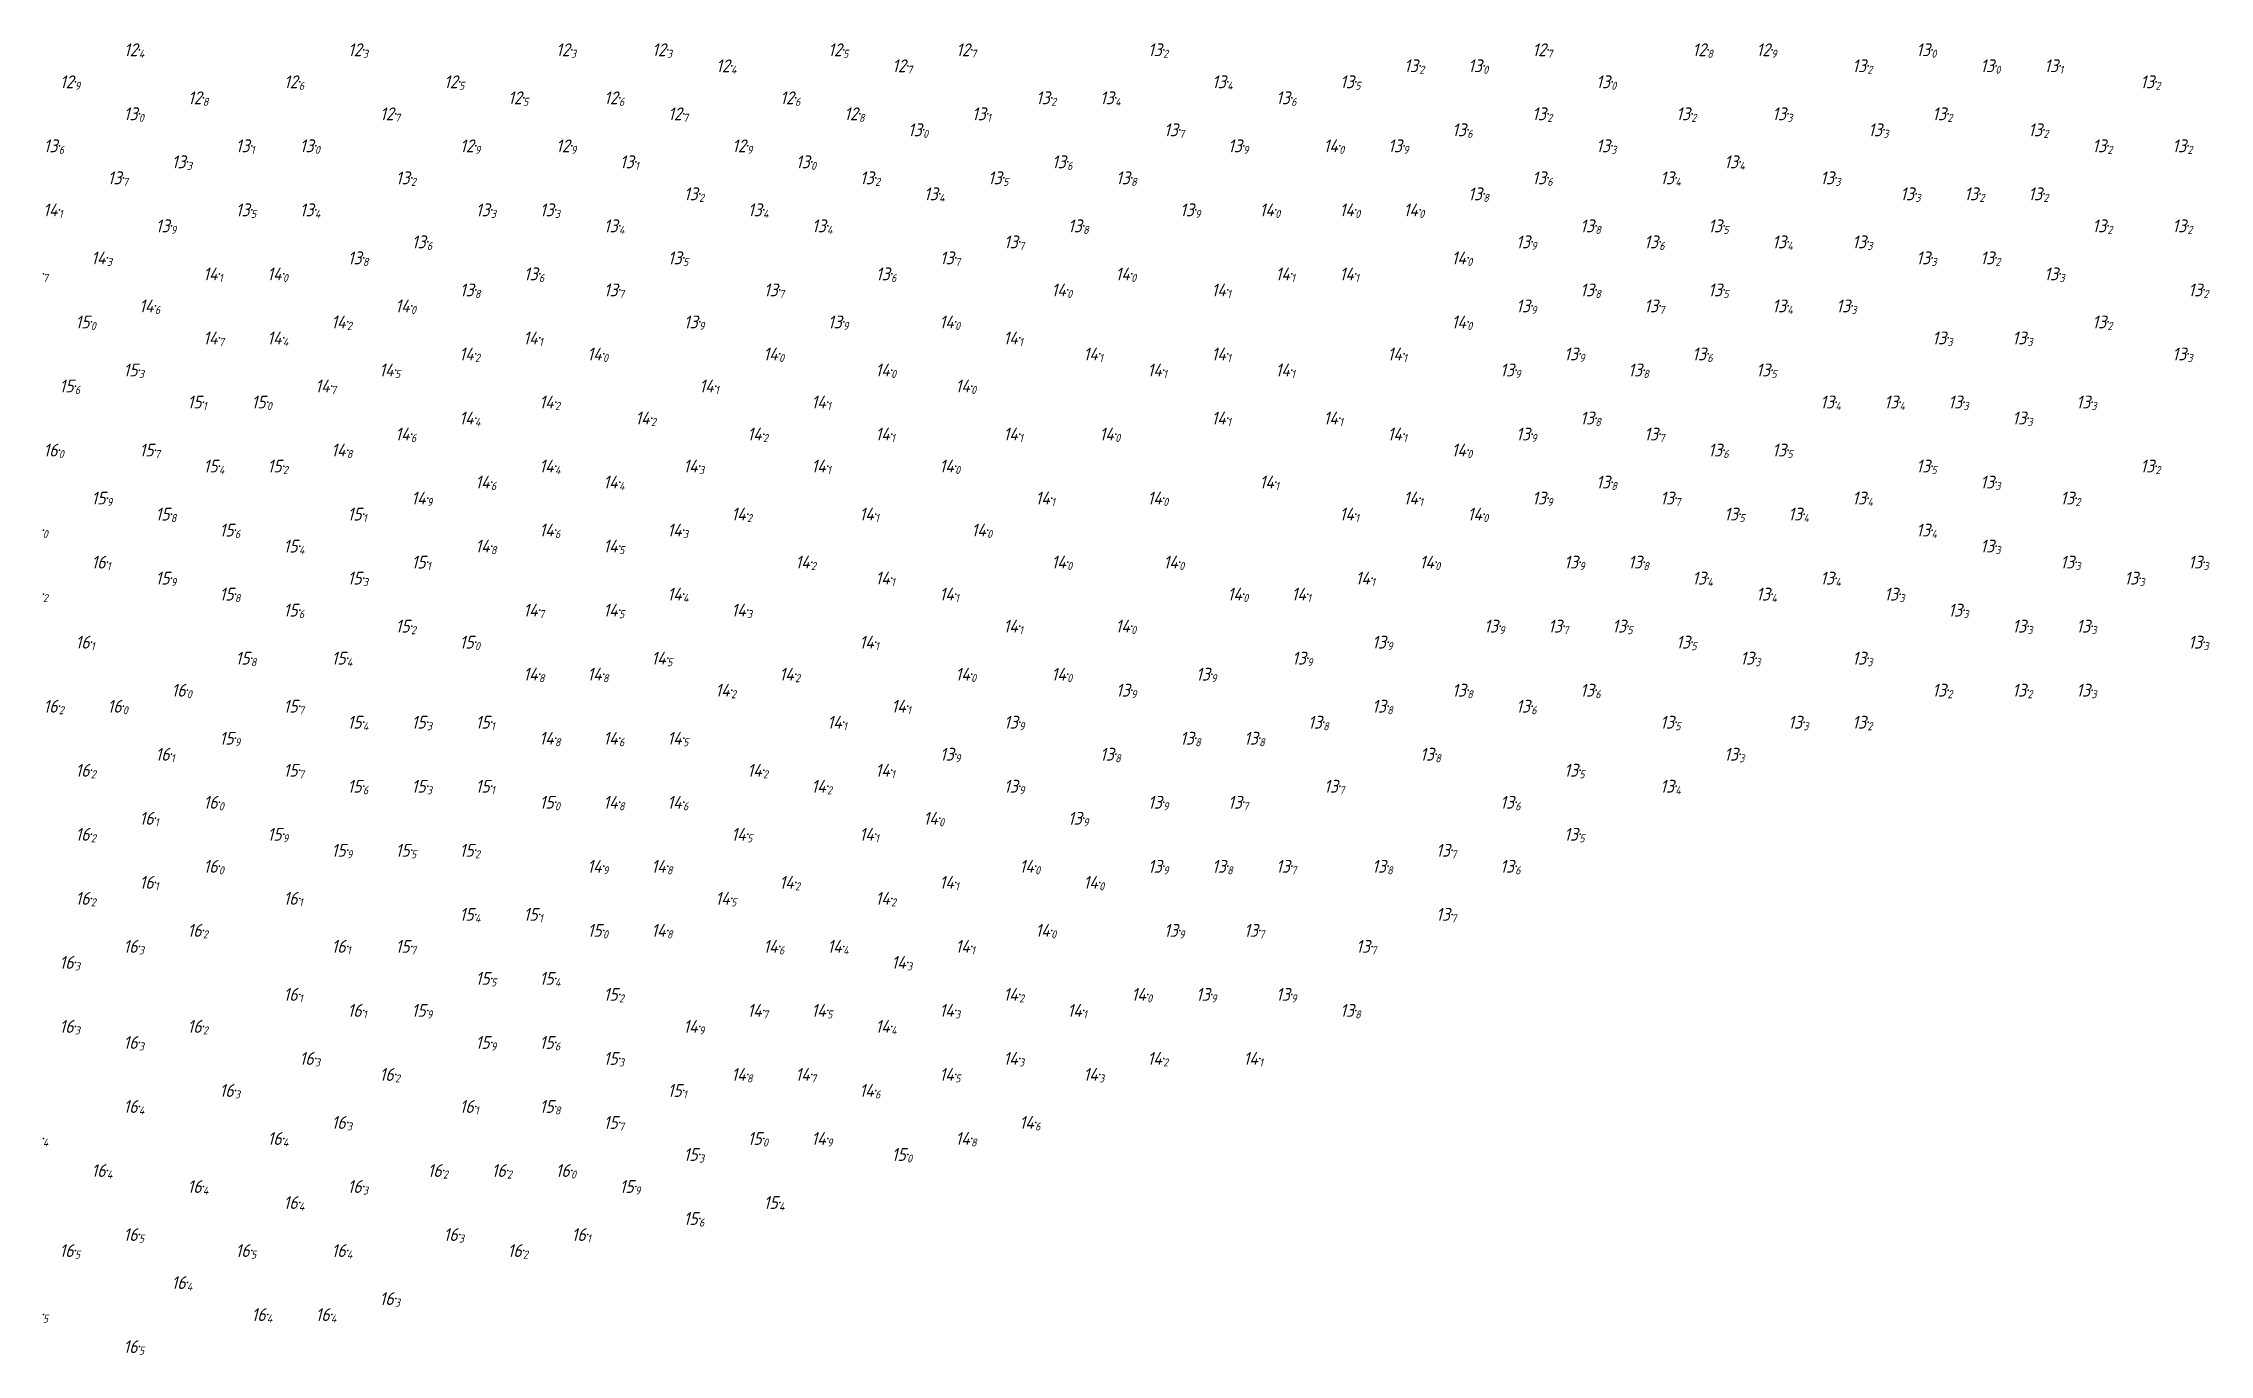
# Model space of a CAD drawing. Header units: metres. Extents: x 555406 to 556003, y 5031197 to 5031451.
# Drawn here: x 555706 to 555841.3, y 5031266.5 to 5031348.4 of the extents above; entities that cross this region are included whole.
import ezdxf
from ezdxf.enums import TextEntityAlignment as Align

# ---------------------------------------------------------------- set-up
doc = ezdxf.new("R2010")
doc.units = ezdxf.units.M
doc.layers.add('DEPTHS_TEXT', color=7, linetype='Continuous')
doc.layers.add('POINTS', color=8, linetype='Continuous')
doc.styles.add('ISO', font='iso')

msp = doc.modelspace()

# ---------------------------------------------------------------- linework, layer by layer
at = {"layer": 'POINTS', "linetype": 'Continuous'}
for p in [(555712, 5031348, 12.4), (555726, 5031348, 12.3), (555739, 5031348, 12.3), (555745, 5031348, 12.3), (555756, 5031348, 12.5), (555764, 5031348, 12.7), (555776, 5031348, 13.2), (555800, 5031348, 12.7), (555810, 5031348, 12.8), (555814, 5031348, 12.9), (555824, 5031348, 13), (555708, 5031346, 12.9), (555722, 5031346, 12.6), (555732, 5031346, 12.5), (555749, 5031347, 12.4), (555760, 5031347, 12.7), (555780, 5031346, 13.4), (555788, 5031346, 13.5), (555792, 5031347, 13.2), (555796, 5031347, 13), (555804, 5031346, 13), (555820, 5031347, 13.2), (555828, 5031347, 13), (555832, 5031347, 13.1), (555838, 5031346, 13.2), (555716, 5031345, 12.8), (555736, 5031345, 12.5), (555742, 5031345, 12.6), (555753, 5031345, 12.6), (555769, 5031345, 13.2), (555773, 5031345, 13.4), (555784, 5031345, 13.6), (555712, 5031344, 13), (555728, 5031344, 12.7), (555746, 5031344, 12.7), (555757, 5031344, 12.8), (555765, 5031344, 13.1), (555800, 5031344, 13.2), (555809, 5031344, 13.2), (555815, 5031344, 13.3), (555825, 5031344, 13.2), (555707, 5031342, 13.6), (555719, 5031342, 13.1), (555723, 5031342, 13), (555733, 5031342, 12.9), (555739, 5031342, 12.9), (555750, 5031342, 12.9), (555761, 5031343, 13), (555777, 5031343, 13.7), (555781, 5031342, 13.9), (555787, 5031342, 14), (555791, 5031342, 13.9), (555795, 5031343, 13.6), (555804, 5031342, 13.3), (555821, 5031343, 13.3), (555831, 5031343, 13.2), (555835, 5031342, 13.2), (555840, 5031342, 13.2), (555715, 5031341, 13.3), (555743, 5031341, 13.1), (555754, 5031341, 13), (555770, 5031341, 13.6), (555812, 5031341, 13.4), (555711, 5031340, 13.7), (555729, 5031340, 13.2), (555747, 5031339, 13.2), (555758, 5031340, 13.2), (555762, 5031339, 13.4), (555766, 5031340, 13.5), (555774, 5031340, 13.8), (555796, 5031339, 13.8), (555800, 5031340, 13.6), (555808, 5031340, 13.4), (555818, 5031340, 13.3), (555823, 5031339, 13.3), (555827, 5031339, 13.2), (555831, 5031339, 13.2), (555707, 5031338, 14.1), (555719, 5031338, 13.5), (555723, 5031338, 13.4), (555734, 5031338, 13.3), (555738, 5031338, 13.3), (555751, 5031338, 13.4), (555778, 5031338, 13.9), (555783, 5031338, 14), (555788, 5031338, 14), (555792, 5031338, 14), (555714, 5031337, 13.9), (555742, 5031337, 13.4), (555755, 5031337, 13.4), (555771, 5031337, 13.8), (555803, 5031337, 13.8), (555811, 5031337, 13.5), (555835, 5031337, 13.2), (555840, 5031337, 13.2), (555710, 5031335, 14.3), (555726, 5031335, 13.8), (555730, 5031336, 13.6), (555746, 5031335, 13.5), (555763, 5031335, 13.7), (555767, 5031336, 13.7), (555795, 5031335, 14), (555799, 5031336, 13.9), (555807, 5031336, 13.6), (555815, 5031336, 13.4), (555820, 5031336, 13.3), (555824, 5031335, 13.3), (555828, 5031335, 13.2), (555706, 5031334, 14.7), (555717, 5031334, 14.1), (555721, 5031334, 14), (555737, 5031334, 13.6), (555759, 5031334, 13.6), (555774, 5031334, 14), (555784, 5031334, 14.1), (555788, 5031334, 14.1), (555832, 5031334, 13.3), (555733, 5031333, 13.8), (555742, 5031333, 13.7), (555752, 5031333, 13.7), (555770, 5031333, 14), (555780, 5031333, 14.1), (555803, 5031333, 13.8), (555811, 5031333, 13.5), (555841, 5031333, 13.2), (555709, 5031331, 15), (555713, 5031332, 14.6), (555725, 5031331, 14.2), (555729, 5031332, 14), (555747, 5031331, 13.9), (555756, 5031331, 13.9), (555763, 5031331, 14), (555795, 5031331, 14), (555799, 5031332, 13.9), (555807, 5031332, 13.7), (555815, 5031332, 13.4), (555819, 5031332, 13.3), (555835, 5031331, 13.2), (555717, 5031330, 14.7), (555721, 5031330, 14.4), (555737, 5031330, 14.1), (555767, 5031330, 14.1), (555825, 5031330, 13.3), (555830, 5031330, 13.3), (555733, 5031329, 14.2), (555741, 5031329, 14), (555752, 5031329, 14), (555772, 5031329, 14.1), (555780, 5031329, 14.1), (555791, 5031329, 14.1), (555802, 5031329, 13.9), (555810, 5031329, 13.6), (555840, 5031329, 13.3), (555708, 5031327, 15.6), (555712, 5031328, 15.3), (555724, 5031327, 14.7), (555728, 5031328, 14.5), (555748, 5031327, 14.1), (555759, 5031328, 14), (555764, 5031327, 14), (555776, 5031328, 14.1), (555784, 5031328, 14.1), (555798, 5031328, 13.9), (555806, 5031328, 13.8), (555814, 5031328, 13.5), (555716, 5031326, 15.1), (555720, 5031326, 15), (555738, 5031326, 14.2), (555755, 5031326, 14.1), (555818, 5031326, 13.4), (555822, 5031326, 13.4), (555826, 5031326, 13.3), (555834, 5031326, 13.3), (555733, 5031325, 14.4), (555744, 5031325, 14.2), (555780, 5031325, 14.1), (555787, 5031325, 14.1), (555803, 5031325, 13.8), (555830, 5031325, 13.3), (555707, 5031323, 16), (555713, 5031323, 15.7), (555725, 5031323, 14.8), (555729, 5031324, 14.6), (555751, 5031324, 14.2), (555759, 5031324, 14.1), (555767, 5031324, 14.1), (555773, 5031324, 14), (555791, 5031324, 14.1), (555795, 5031323, 14), (555799, 5031324, 13.9), (555807, 5031324, 13.7), (555811, 5031323, 13.6), (555815, 5031323, 13.5), (555717, 5031322, 15.4), (555721, 5031322, 15.2), (555738, 5031322, 14.4), (555747, 5031322, 14.3), (555755, 5031322, 14.1), (555763, 5031322, 14), (555824, 5031322, 13.5), (555838, 5031322, 13.2), (555734, 5031321, 14.6), (555742, 5031321, 14.4), (555783, 5031321, 14.1), (555804, 5031321, 13.8), (555828, 5031321, 13.3), (555710, 5031320, 15.9), (555714, 5031319, 15.8), (555726, 5031319, 15.1), (555730, 5031320, 14.9), (555750, 5031319, 14.2), (555758, 5031319, 14.1), (555769, 5031320, 14.1), (555776, 5031320, 14), (555788, 5031319, 14.1), (555792, 5031320, 14.1), (555796, 5031319, 14), (555800, 5031320, 13.9), (555808, 5031320, 13.7), (555812, 5031319, 13.5), (555816, 5031319, 13.4), (555820, 5031320, 13.4), (555833, 5031320, 13.2), (555706, 5031318, 16), (555718, 5031318, 15.6), (555738, 5031318, 14.6), (555746, 5031318, 14.3), (555765, 5031318, 14), (555824, 5031318, 13.4), (555710, 5031316, 16.1), (555722, 5031317, 15.4), (555730, 5031316, 15.1), (555734, 5031317, 14.8), (555742, 5031317, 14.5), (555754, 5031316, 14.2), (555770, 5031316, 14), (555777, 5031316, 14), (555793, 5031316, 14), (555802, 5031316, 13.9), (555806, 5031316, 13.8), (555828, 5031317, 13.3), (555833, 5031316, 13.3), (555841, 5031316, 13.3), (555714, 5031315, 15.9), (555726, 5031315, 15.3), (555759, 5031315, 14.1), (555789, 5031315, 14.1), (555810, 5031315, 13.4), (555818, 5031315, 13.4), (555837, 5031315, 13.3), (555706, 5031314, 16.2), (555718, 5031314, 15.8), (555746, 5031314, 14.4), (555763, 5031314, 14.1), (555781, 5031314, 14), (555785, 5031314, 14.1), (555814, 5031314, 13.4), (555822, 5031314, 13.3), (555722, 5031313, 15.6), (555729, 5031312, 15.2), (555737, 5031313, 14.7), (555742, 5031313, 14.5), (555750, 5031313, 14.3), (555767, 5031312, 14.1), (555774, 5031312, 14), (555797, 5031312, 13.9), (555801, 5031312, 13.7), (555805, 5031312, 13.5), (555826, 5031313, 13.3), (555830, 5031312, 13.3), (555834, 5031312, 13.3), (555709, 5031311, 16.1), (555733, 5031311, 15), (555758, 5031311, 14.1), (555790, 5031311, 13.9), (555809, 5031311, 13.5), (555841, 5031311, 13.3), (555719, 5031310, 15.8), (555725, 5031310, 15.4), (555745, 5031310, 14.5), (555785, 5031310, 13.9), (555813, 5031310, 13.3), (555820, 5031310, 13.3), (555715, 5031308, 16), (555737, 5031309, 14.8), (555741, 5031309, 14.8), (555749, 5031308, 14.2), (555753, 5031309, 14.2), (555764, 5031309, 14), (555770, 5031309, 14), (555774, 5031308, 13.9), (555779, 5031309, 13.9), (555795, 5031308, 13.8), (555803, 5031308, 13.6), (555825, 5031308, 13.2), (555830, 5031308, 13.2), (555834, 5031308, 13.3), (555707, 5031307, 16.2), (555711, 5031307, 16), (555722, 5031307, 15.7), (555760, 5031307, 14.1), (555790, 5031307, 13.8), (555799, 5031307, 13.6), (555726, 5031306, 15.4), (555730, 5031306, 15.3), (555734, 5031306, 15.1), (555756, 5031306, 14.1), (555767, 5031306, 13.9), (555786, 5031306, 13.8), (555808, 5031306, 13.5), (555816, 5031306, 13.3), (555820, 5031306, 13.2), (555714, 5031304, 16.1), (555718, 5031305, 15.9), (555738, 5031305, 14.8), (555742, 5031305, 14.6), (555746, 5031305, 14.5), (555763, 5031304, 13.9), (555773, 5031304, 13.8), (555778, 5031305, 13.8), (555782, 5031305, 13.8), (555793, 5031304, 13.8), (555812, 5031304, 13.3), (555709, 5031303, 16.2), (555722, 5031303, 15.7), (555751, 5031303, 14.2), (555759, 5031303, 14.1), (555802, 5031303, 13.5), (555726, 5031302, 15.6), (555730, 5031302, 15.3), (555734, 5031302, 15.1), (555755, 5031302, 14.2), (555767, 5031302, 13.9), (555787, 5031302, 13.7), (555808, 5031302, 13.4), (555713, 5031300, 16.1), (555717, 5031301, 16), (555738, 5031301, 15), (555742, 5031301, 14.8), (555746, 5031301, 14.6), (555762, 5031300, 14), (555771, 5031300, 13.9), (555776, 5031301, 13.9), (555781, 5031301, 13.7), (555798, 5031301, 13.6), (555709, 5031299, 16.2), (555721, 5031299, 15.9), (555750, 5031299, 14.5), (555758, 5031299, 14.1), (555802, 5031299, 13.5), (555725, 5031298, 15.9), (555729, 5031298, 15.5), (555733, 5031298, 15.2), (555794, 5031298, 13.7), (555713, 5031296, 16.1), (555717, 5031297, 16), (555741, 5031297, 14.9), (555745, 5031297, 14.8), (555753, 5031296, 14.2), (555763, 5031296, 14.1), (555768, 5031297, 14), (555772, 5031296, 14), (555776, 5031297, 13.9), (555780, 5031297, 13.8), (555784, 5031297, 13.7), (555790, 5031297, 13.8), (555798, 5031297, 13.6), (555709, 5031295, 16.2), (555722, 5031295, 16.1), (555749, 5031295, 14.5), (555759, 5031295, 14.2), (555716, 5031293, 16.2), (555733, 5031294, 15.4), (555737, 5031294, 15.1), (555741, 5031293, 15), (555745, 5031293, 14.8), (555769, 5031293, 14), (555777, 5031293, 13.9), (555782, 5031293, 13.7), (555794, 5031294, 13.7), (555712, 5031292, 16.3), (555725, 5031292, 16.1), (555729, 5031292, 15.7), (555752, 5031292, 14.6), (555756, 5031292, 14.4), (555764, 5031292, 14.1), (555789, 5031292, 13.7), (555708, 5031291, 16.3), (555760, 5031291, 14.3), (555722, 5031289, 16.1), (555734, 5031290, 15.5), (555738, 5031290, 15.4), (555742, 5031289, 15.2), (555767, 5031289, 14.2), (555775, 5031289, 14), (555779, 5031289, 13.9), (555784, 5031289, 13.9), (555726, 5031288, 16.1), (555730, 5031288, 15.9), (555751, 5031288, 14.7), (555755, 5031288, 14.5), (555763, 5031288, 14.3), (555771, 5031288, 14.1), (555788, 5031288, 13.8), (555708, 5031287, 16.3), (555716, 5031287, 16.2), (555747, 5031287, 14.9), (555759, 5031287, 14.4), (555712, 5031286, 16.3), (555723, 5031285, 16.3), (555734, 5031286, 15.9), (555738, 5031286, 15.6), (555742, 5031285, 15.3), (555767, 5031285, 14.3), (555776, 5031285, 14.2), (555782, 5031285, 14.1), (555728, 5031284, 16.2), (555750, 5031284, 14.8), (555754, 5031284, 14.7), (555763, 5031284, 14.5), (555772, 5031284, 14.3), (555718, 5031283, 16.3), (555746, 5031283, 15.1), (555758, 5031283, 14.6), (555712, 5031282, 16.4), (555725, 5031281, 16.3), (555733, 5031282, 16.1), (555738, 5031282, 15.8), (555742, 5031281, 15.7), (555768, 5031281, 14.6), (555706, 5031280, 16.4), (555721, 5031280, 16.4), (555751, 5031280, 15), (555755, 5031280, 14.9), (555764, 5031280, 14.8), (555747, 5031279, 15.3), (555760, 5031279, 15), (555710, 5031278, 16.4), (555716, 5031277, 16.4), (555726, 5031277, 16.3), (555731, 5031278, 16.2), (555735, 5031278, 16.2), (555739, 5031278, 16), (555743, 5031277, 15.9), (555722, 5031276, 16.4), (555752, 5031276, 15.4), (555747, 5031275, 15.6), (555708, 5031273, 16.5), (555712, 5031274, 16.5), (555719, 5031273, 16.5), (555725, 5031273, 16.4), (555732, 5031274, 16.3), (555736, 5031273, 16.2), (555740, 5031274, 16.1), (555715, 5031271, 16.4), (555728, 5031270, 16.3), (555706, 5031269, 16.5), (555720, 5031269, 16.4), (555724, 5031269, 16.4), (555712, 5031267, 16.5)]:
    msp.add_point(p, dxfattribs=at)

# ---------------------------------------------------------------- texts
at = {"layer": 'DEPTHS_TEXT', "linetype": 'Continuous', "style": 'ISO', "oblique": 15}
for s, p in [('12', (555711.87, 5031348)), ('12', (555725.87, 5031348)), ('12', (555738.87, 5031348)), ('12', (555744.87, 5031348)), ('12', (555748.87, 5031347)), ('12', (555755.87, 5031348)), ('12', (555759.87, 5031347)), ('12', (555763.87, 5031348)), ('13', (555775.87, 5031348)), ('13', (555791.87, 5031347)), ('13', (555795.87, 5031347)), ('12', (555799.87, 5031348)), ('12', (555809.87, 5031348)), ('12', (555813.87, 5031348)), ('13', (555819.87, 5031347)), ('13', (555823.87, 5031348)), ('13', (555827.87, 5031347)), ('13', (555831.87, 5031347)), ('12', (555707.87, 5031346)), ('12', (555721.87, 5031346)), ('12', (555731.87, 5031346)), ('13', (555779.87, 5031346)), ('13', (555787.87, 5031346)), ('13', (555803.87, 5031346)), ('13', (555837.87, 5031346)), ('13', (555711.87, 5031344)), ('12', (555715.87, 5031345)), ('12', (555727.87, 5031344)), ('12', (555735.87, 5031345)), ('12', (555741.87, 5031345)), ('12', (555745.87, 5031344)), ('12', (555752.87, 5031345)), ('12', (555756.87, 5031344)), ('13', (555764.87, 5031344)), ('13', (555768.87, 5031345)), ('13', (555772.87, 5031345)), ('13', (555783.87, 5031345)), ('13', (555799.87, 5031344)), ('13', (555808.87, 5031344)), ('13', (555814.87, 5031344)), ('13', (555824.87, 5031344)), ('13', (555760.87, 5031343)), ('13', (555776.87, 5031343)), ('13', (555794.87, 5031343)), ('13', (555820.87, 5031343)), ('13', (555830.87, 5031343)), ('13', (555706.87, 5031342)), ('13', (555718.87, 5031342)), ('13', (555722.87, 5031342)), ('12', (555732.87, 5031342)), ('12', (555738.87, 5031342)), ('12', (555749.87, 5031342)), ('13', (555780.87, 5031342)), ('14', (555786.87, 5031342)), ('13', (555790.87, 5031342)), ('13', (555803.87, 5031342)), ('13', (555834.87, 5031342)), ('13', (555839.87, 5031342)), ('13', (555710.87, 5031340)), ('13', (555714.87, 5031341)), ('13', (555728.87, 5031340)), ('13', (555742.87, 5031341)), ('13', (555753.87, 5031341)), ('13', (555757.87, 5031340)), ('13', (555765.87, 5031340)), ('13', (555769.87, 5031341)), ('13', (555773.87, 5031340)), ('13', (555799.87, 5031340)), ('13', (555807.87, 5031340)), ('13', (555811.87, 5031341)), ('13', (555817.87, 5031340)), ('13', (555746.87, 5031339)), ('13', (555761.87, 5031339)), ('13', (555795.87, 5031339)), ('13', (555822.87, 5031339)), ('13', (555826.87, 5031339)), ('13', (555830.87, 5031339)), ('14', (555706.87, 5031338)), ('13', (555718.87, 5031338)), ('13', (555722.87, 5031338)), ('13', (555733.87, 5031338)), ('13', (555737.87, 5031338)), ('13', (555750.87, 5031338)), ('13', (555777.87, 5031338)), ('14', (555782.87, 5031338)), ('14', (555787.87, 5031338)), ('14', (555791.87, 5031338)), ('13', (555713.87, 5031337)), ('13', (555729.87, 5031336)), ('13', (555741.87, 5031337)), ('13', (555754.87, 5031337)), ('13', (555766.87, 5031336)), ('13', (555770.87, 5031337)), ('13', (555798.87, 5031336)), ('13', (555802.87, 5031337)), ('13', (555806.87, 5031336)), ('13', (555810.87, 5031337)), ('13', (555814.87, 5031336)), ('13', (555819.87, 5031336)), ('13', (555834.87, 5031337)), ('13', (555839.87, 5031337)), ('14', (555709.87, 5031335)), ('13', (555725.87, 5031335)), ('13', (555745.87, 5031335)), ('13', (555762.87, 5031335)), ('14', (555794.87, 5031335)), ('13', (555823.87, 5031335)), ('13', (555827.87, 5031335)), ('14', (555716.87, 5031334)), ('14', (555720.87, 5031334)), ('13', (555736.87, 5031334)), ('13', (555758.87, 5031334)), ('14', (555773.87, 5031334)), ('14', (555783.87, 5031334)), ('14', (555787.87, 5031334)), ('13', (555831.87, 5031334)), ('14', (555712.87, 5031332)), ('14', (555728.87, 5031332)), ('13', (555732.87, 5031333)), ('13', (555741.87, 5031333)), ('13', (555751.87, 5031333)), ('14', (555769.87, 5031333)), ('14', (555779.87, 5031333)), ('13', (555798.87, 5031332)), ('13', (555802.87, 5031333)), ('13', (555806.87, 5031332)), ('13', (555810.87, 5031333)), ('13', (555814.87, 5031332)), ('13', (555818.87, 5031332)), ('13', (555840.87, 5031333)), ('15', (555708.87, 5031331)), ('14', (555724.87, 5031331)), ('13', (555746.87, 5031331)), ('13', (555755.87, 5031331)), ('14', (555762.87, 5031331)), ('14', (555794.87, 5031331)), ('13', (555834.87, 5031331)), ('14', (555716.87, 5031330)), ('14', (555720.87, 5031330)), ('14', (555736.87, 5031330)), ('14', (555766.87, 5031330)), ('13', (555824.87, 5031330)), ('13', (555829.87, 5031330)), ('15', (555711.87, 5031328)), ('14', (555727.87, 5031328)), ('14', (555732.87, 5031329)), ('14', (555740.87, 5031329)), ('14', (555751.87, 5031329)), ('14', (555758.87, 5031328)), ('14', (555771.87, 5031329)), ('14', (555775.87, 5031328)), ('14', (555779.87, 5031329)), ('14', (555783.87, 5031328)), ('14', (555790.87, 5031329)), ('13', (555797.87, 5031328)), ('13', (555801.87, 5031329)), ('13', (555805.87, 5031328)), ('13', (555809.87, 5031329)), ('13', (555813.87, 5031328)), ('13', (555839.87, 5031329)), ('15', (555707.87, 5031327)), ('14', (555723.87, 5031327)), ('14', (555747.87, 5031327)), ('14', (555763.87, 5031327)), ('15', (555715.87, 5031326)), ('15', (555719.87, 5031326)), ('14', (555737.87, 5031326)), ('14', (555754.87, 5031326)), ('13', (555817.87, 5031326)), ('13', (555821.87, 5031326)), ('13', (555825.87, 5031326)), ('13', (555833.87, 5031326)), ('14', (555728.87, 5031324)), ('14', (555732.87, 5031325)), ('14', (555743.87, 5031325)), ('14', (555750.87, 5031324)), ('14', (555758.87, 5031324)), ('14', (555766.87, 5031324)), ('14', (555772.87, 5031324)), ('14', (555779.87, 5031325)), ('14', (555786.87, 5031325)), ('14', (555790.87, 5031324)), ('13', (555798.87, 5031324)), ('13', (555802.87, 5031325)), ('13', (555806.87, 5031324)), ('13', (555829.87, 5031325)), ('16', (555706.87, 5031323)), ('15', (555712.87, 5031323)), ('14', (555724.87, 5031323)), ('14', (555794.87, 5031323)), ('13', (555810.87, 5031323)), ('13', (555814.87, 5031323)), ('15', (555716.87, 5031322)), ('15', (555720.87, 5031322)), ('14', (555733.87, 5031321)), ('14', (555737.87, 5031322)), ('14', (555741.87, 5031321)), ('14', (555746.87, 5031322)), ('14', (555754.87, 5031322)), ('14', (555762.87, 5031322)), ('14', (555782.87, 5031321)), ('13', (555803.87, 5031321)), ('13', (555823.87, 5031322)), ('13', (555827.87, 5031321)), ('13', (555837.87, 5031322)), ('15', (555709.87, 5031320)), ('14', (555729.87, 5031320)), ('14', (555768.87, 5031320)), ('14', (555775.87, 5031320)), ('14', (555791.87, 5031320)), ('13', (555799.87, 5031320)), ('13', (555807.87, 5031320)), ('13', (555819.87, 5031320)), ('13', (555832.87, 5031320)), ('15', (555713.87, 5031319)), ('15', (555725.87, 5031319)), ('14', (555749.87, 5031319)), ('14', (555757.87, 5031319)), ('14', (555787.87, 5031319)), ('14', (555795.87, 5031319)), ('13', (555811.87, 5031319)), ('13', (555815.87, 5031319)), ('15', (555717.87, 5031318)), ('15', (555721.87, 5031317)), ('14', (555733.87, 5031317)), ('14', (555737.87, 5031318)), ('14', (555741.87, 5031317)), ('14', (555745.87, 5031318)), ('14', (555764.87, 5031318)), ('13', (555823.87, 5031318)), ('13', (555827.87, 5031317)), ('16', (555709.87, 5031316)), ('15', (555729.87, 5031316)), ('14', (555753.87, 5031316)), ('14', (555769.87, 5031316)), ('14', (555776.87, 5031316)), ('14', (555792.87, 5031316)), ('13', (555801.87, 5031316)), ('13', (555805.87, 5031316)), ('13', (555832.87, 5031316)), ('13', (555840.87, 5031316)), ('15', (555713.87, 5031315)), ('15', (555725.87, 5031315)), ('14', (555758.87, 5031315)), ('14', (555788.87, 5031315)), ('13', (555809.87, 5031315)), ('13', (555817.87, 5031315)), ('13', (555836.87, 5031315)), ('15', (555717.87, 5031314)), ('15', (555721.87, 5031313)), ('14', (555736.87, 5031313)), ('14', (555741.87, 5031313)), ('14', (555745.87, 5031314)), ('14', (555749.87, 5031313)), ('14', (555762.87, 5031314)), ('14', (555780.87, 5031314)), ('14', (555784.87, 5031314)), ('13', (555813.87, 5031314)), ('13', (555821.87, 5031314)), ('13', (555825.87, 5031313)), ('15', (555728.87, 5031312)), ('14', (555766.87, 5031312)), ('14', (555773.87, 5031312)), ('13', (555796.87, 5031312)), ('13', (555800.87, 5031312)), ('13', (555804.87, 5031312)), ('13', (555829.87, 5031312)), ('13', (555833.87, 5031312)), ('16', (555708.87, 5031311)), ('15', (555732.87, 5031311)), ('14', (555757.87, 5031311)), ('13', (555789.87, 5031311)), ('13', (555808.87, 5031311)), ('13', (555840.87, 5031311)), ('15', (555718.87, 5031310)), ('15', (555724.87, 5031310)), ('14', (555736.87, 5031309)), ('14', (555740.87, 5031309)), ('14', (555744.87, 5031310)), ('14', (555752.87, 5031309)), ('14', (555763.87, 5031309)), ('14', (555769.87, 5031309)), ('13', (555778.87, 5031309)), ('13', (555784.87, 5031310)), ('13', (555812.87, 5031310)), ('13', (555819.87, 5031310)), ('16', (555714.87, 5031308)), ('14', (555748.87, 5031308)), ('13', (555773.87, 5031308)), ('13', (555794.87, 5031308)), ('13', (555802.87, 5031308)), ('13', (555824.87, 5031308)), ('13', (555829.87, 5031308)), ('13', (555833.87, 5031308)), ('16', (555706.87, 5031307)), ('16', (555710.87, 5031307)), ('15', (555721.87, 5031307)), ('14', (555759.87, 5031307)), ('13', (555789.87, 5031307)), ('13', (555798.87, 5031307)), ('15', (555717.87, 5031305)), ('15', (555725.87, 5031306)), ('15', (555729.87, 5031306)), ('15', (555733.87, 5031306)), ('14', (555737.87, 5031305)), ('14', (555741.87, 5031305)), ('14', (555745.87, 5031305)), ('14', (555755.87, 5031306)), ('13', (555766.87, 5031306)), ('13', (555777.87, 5031305)), ('13', (555781.87, 5031305)), ('13', (555785.87, 5031306)), ('13', (555807.87, 5031306)), ('13', (555815.87, 5031306)), ('13', (555819.87, 5031306)), ('16', (555713.87, 5031304)), ('13', (555762.87, 5031304)), ('13', (555772.87, 5031304)), ('13', (555792.87, 5031304)), ('13', (555811.87, 5031304)), ('16', (555708.87, 5031303)), ('15', (555721.87, 5031303)), ('14', (555750.87, 5031303)), ('14', (555758.87, 5031303)), ('13', (555801.87, 5031303)), ('16', (555716.87, 5031301)), ('15', (555725.87, 5031302)), ('15', (555729.87, 5031302)), ('15', (555733.87, 5031302)), ('15', (555737.87, 5031301)), ('14', (555741.87, 5031301)), ('14', (555745.87, 5031301)), ('14', (555754.87, 5031302)), ('13', (555766.87, 5031302)), ('13', (555775.87, 5031301)), ('13', (555780.87, 5031301)), ('13', (555786.87, 5031302)), ('13', (555797.87, 5031301)), ('13', (555807.87, 5031302)), ('16', (555712.87, 5031300)), ('14', (555761.87, 5031300)), ('13', (555770.87, 5031300)), ('16', (555708.87, 5031299)), ('15', (555720.87, 5031299)), ('15', (555724.87, 5031298)), ('15', (555728.87, 5031298)), ('15', (555732.87, 5031298)), ('14', (555749.87, 5031299)), ('14', (555757.87, 5031299)), ('13', (555793.87, 5031298)), ('13', (555801.87, 5031299)), ('16', (555716.87, 5031297)), ('14', (555740.87, 5031297)), ('14', (555744.87, 5031297)), ('14', (555767.87, 5031297)), ('13', (555775.87, 5031297)), ('13', (555779.87, 5031297)), ('13', (555783.87, 5031297)), ('13', (555789.87, 5031297)), ('13', (555797.87, 5031297)), ('16', (555712.87, 5031296)), ('14', (555752.87, 5031296)), ('14', (555762.87, 5031296)), ('14', (555771.87, 5031296)), ('16', (555708.87, 5031295)), ('16', (555721.87, 5031295)), ('15', (555732.87, 5031294)), ('15', (555736.87, 5031294)), ('14', (555748.87, 5031295)), ('14', (555758.87, 5031295)), ('13', (555793.87, 5031294)), ('16', (555715.87, 5031293)), ('15', (555740.87, 5031293)), ('14', (555744.87, 5031293)), ('14', (555768.87, 5031293)), ('13', (555776.87, 5031293)), ('13', (555781.87, 5031293)), ('16', (555711.87, 5031292)), ('16', (555724.87, 5031292)), ('15', (555728.87, 5031292)), ('14', (555751.87, 5031292)), ('14', (555755.87, 5031292)), ('14', (555763.87, 5031292)), ('13', (555788.87, 5031292)), ('16', (555707.87, 5031291)), ('15', (555733.87, 5031290)), ('15', (555737.87, 5031290)), ('14', (555759.87, 5031291)), ('16', (555721.87, 5031289)), ('15', (555741.87, 5031289)), ('14', (555766.87, 5031289)), ('14', (555774.87, 5031289)), ('13', (555778.87, 5031289)), ('13', (555783.87, 5031289)), ('16', (555725.87, 5031288)), ('15', (555729.87, 5031288)), ('14', (555750.87, 5031288)), ('14', (555754.87, 5031288)), ('14', (555762.87, 5031288)), ('14', (555770.87, 5031288)), ('13', (555787.87, 5031288)), ('16', (555707.87, 5031287)), ('16', (555711.87, 5031286)), ('16', (555715.87, 5031287)), ('15', (555733.87, 5031286)), ('15', (555737.87, 5031286)), ('14', (555746.87, 5031287)), ('14', (555758.87, 5031287)), ('16', (555722.87, 5031285)), ('15', (555741.87, 5031285)), ('14', (555766.87, 5031285)), ('14', (555775.87, 5031285)), ('14', (555781.87, 5031285)), ('16', (555727.87, 5031284)), ('14', (555749.87, 5031284)), ('14', (555753.87, 5031284)), ('14', (555762.87, 5031284)), ('14', (555771.87, 5031284)), ('16', (555711.87, 5031282)), ('16', (555717.87, 5031283)), ('16', (555732.87, 5031282)), ('15', (555737.87, 5031282)), ('15', (555745.87, 5031283)), ('14', (555757.87, 5031283)), ('16', (555724.87, 5031281)), ('15', (555741.87, 5031281)), ('14', (555767.87, 5031281)), ('16', (555720.87, 5031280)), ('15', (555750.87, 5031280)), ('14', (555754.87, 5031280)), ('14', (555763.87, 5031280)), ('16', (555709.87, 5031278)), ('16', (555730.87, 5031278)), ('16', (555734.87, 5031278)), ('16', (555738.87, 5031278)), ('15', (555746.87, 5031279)), ('15', (555759.87, 5031279)), ('16', (555715.87, 5031277)), ('16', (555725.87, 5031277)), ('15', (555742.87, 5031277)), ('16', (555721.87, 5031276)), ('15', (555746.87, 5031275)), ('15', (555751.87, 5031276)), ('16', (555711.87, 5031274)), ('16', (555731.87, 5031274)), ('16', (555739.87, 5031274)), ('16', (555707.87, 5031273)), ('16', (555718.87, 5031273)), ('16', (555724.87, 5031273)), ('16', (555735.87, 5031273)), ('16', (555714.87, 5031271)), ('16', (555727.87, 5031270)), ('16', (555719.87, 5031269)), ('16', (555723.87, 5031269)), ('16', (555711.87, 5031267))]:
    msp.add_text(s, height=0.8, dxfattribs=at).set_placement(p, align=Align.MIDDLE_RIGHT)
for s, p in [('4', (555711.95, 5031348)), ('3', (555725.95, 5031348)), ('3', (555738.95, 5031348)), ('3', (555744.95, 5031348)), ('5', (555755.95, 5031348)), ('7', (555763.95, 5031348)), ('2', (555775.95, 5031348)), ('7', (555799.95, 5031348)), ('8', (555809.95, 5031348)), ('9', (555813.95, 5031348)), ('0', (555823.95, 5031348)), ('9', (555707.95, 5031346)), ('6', (555721.95, 5031346)), ('5', (555731.95, 5031346)), ('4', (555748.95, 5031347)), ('7', (555759.95, 5031347)), ('4', (555779.95, 5031346)), ('5', (555787.95, 5031346)), ('2', (555791.95, 5031347)), ('0', (555795.95, 5031347)), ('0', (555803.95, 5031346)), ('2', (555819.95, 5031347)), ('0', (555827.95, 5031347)), ('1', (555831.95, 5031347)), ('2', (555837.95, 5031346)), ('8', (555715.95, 5031345)), ('5', (555735.95, 5031345)), ('6', (555741.95, 5031345)), ('6', (555752.95, 5031345)), ('2', (555768.95, 5031345)), ('4', (555772.95, 5031345)), ('6', (555783.95, 5031345)), ('0', (555711.95, 5031344)), ('7', (555727.95, 5031344)), ('7', (555745.95, 5031344)), ('8', (555756.95, 5031344)), ('1', (555764.95, 5031344)), ('2', (555799.95, 5031344)), ('2', (555808.95, 5031344)), ('3', (555814.95, 5031344)), ('2', (555824.95, 5031344)), ('6', (555706.95, 5031342)), ('1', (555718.95, 5031342)), ('0', (555722.95, 5031342)), ('9', (555732.95, 5031342)), ('9', (555738.95, 5031342)), ('9', (555749.95, 5031342)), ('0', (555760.95, 5031343)), ('7', (555776.95, 5031343)), ('9', (555780.95, 5031342)), ('0', (555786.95, 5031342)), ('9', (555790.95, 5031342)), ('6', (555794.95, 5031343)), ('3', (555803.95, 5031342)), ('3', (555820.95, 5031343)), ('2', (555830.95, 5031343)), ('2', (555834.95, 5031342)), ('2', (555839.95, 5031342)), ('3', (555714.95, 5031341)), ('1', (555742.95, 5031341)), ('0', (555753.95, 5031341)), ('6', (555769.95, 5031341)), ('4', (555811.95, 5031341)), ('7', (555710.95, 5031340)), ('2', (555728.95, 5031340)), ('2', (555746.95, 5031339)), ('2', (555757.95, 5031340)), ('4', (555761.95, 5031339)), ('5', (555765.95, 5031340)), ('8', (555773.95, 5031340)), ('8', (555795.95, 5031339)), ('6', (555799.95, 5031340)), ('4', (555807.95, 5031340)), ('3', (555817.95, 5031340)), ('3', (555822.95, 5031339)), ('2', (555826.95, 5031339)), ('2', (555830.95, 5031339)), ('1', (555706.95, 5031338)), ('5', (555718.95, 5031338)), ('4', (555722.95, 5031338)), ('3', (555733.95, 5031338)), ('3', (555737.95, 5031338)), ('4', (555750.95, 5031338)), ('9', (555777.95, 5031338)), ('0', (555782.95, 5031338)), ('0', (555787.95, 5031338)), ('0', (555791.95, 5031338)), ('9', (555713.95, 5031337)), ('4', (555741.95, 5031337)), ('4', (555754.95, 5031337)), ('8', (555770.95, 5031337)), ('8', (555802.95, 5031337)), ('5', (555810.95, 5031337)), ('2', (555834.95, 5031337)), ('2', (555839.95, 5031337)), ('3', (555709.95, 5031335)), ('8', (555725.95, 5031335)), ('6', (555729.95, 5031336)), ('5', (555745.95, 5031335)), ('7', (555762.95, 5031335)), ('7', (555766.95, 5031336)), ('0', (555794.95, 5031335)), ('9', (555798.95, 5031336)), ('6', (555806.95, 5031336)), ('4', (555814.95, 5031336)), ('3', (555819.95, 5031336)), ('3', (555823.95, 5031335)), ('2', (555827.95, 5031335)), ('7', (555705.95, 5031334)), ('1', (555716.95, 5031334)), ('0', (555720.95, 5031334)), ('6', (555736.95, 5031334)), ('6', (555758.95, 5031334)), ('0', (555773.95, 5031334)), ('1', (555783.95, 5031334)), ('1', (555787.95, 5031334)), ('3', (555831.95, 5031334)), ('8', (555732.95, 5031333)), ('7', (555741.95, 5031333)), ('7', (555751.95, 5031333)), ('0', (555769.95, 5031333)), ('1', (555779.95, 5031333)), ('8', (555802.95, 5031333)), ('5', (555810.95, 5031333)), ('2', (555840.95, 5031333)), ('0', (555708.95, 5031331)), ('6', (555712.95, 5031332)), ('2', (555724.95, 5031331)), ('0', (555728.95, 5031332)), ('9', (555746.95, 5031331)), ('9', (555755.95, 5031331)), ('0', (555762.95, 5031331)), ('0', (555794.95, 5031331)), ('9', (555798.95, 5031332)), ('7', (555806.95, 5031332)), ('4', (555814.95, 5031332)), ('3', (555818.95, 5031332)), ('2', (555834.95, 5031331)), ('7', (555716.95, 5031330)), ('4', (555720.95, 5031330)), ('1', (555736.95, 5031330)), ('1', (555766.95, 5031330)), ('3', (555824.95, 5031330)), ('3', (555829.95, 5031330)), ('2', (555732.95, 5031329)), ('0', (555740.95, 5031329)), ('0', (555751.95, 5031329)), ('1', (555771.95, 5031329)), ('1', (555779.95, 5031329)), ('1', (555790.95, 5031329)), ('9', (555801.95, 5031329)), ('6', (555809.95, 5031329)), ('3', (555839.95, 5031329)), ('6', (555707.95, 5031327)), ('3', (555711.95, 5031328)), ('7', (555723.95, 5031327)), ('5', (555727.95, 5031328)), ('1', (555747.95, 5031327)), ('0', (555758.95, 5031328)), ('0', (555763.95, 5031327)), ('1', (555775.95, 5031328)), ('1', (555783.95, 5031328)), ('9', (555797.95, 5031328)), ('8', (555805.95, 5031328)), ('5', (555813.95, 5031328)), ('1', (555715.95, 5031326)), ('0', (555719.95, 5031326)), ('2', (555737.95, 5031326)), ('1', (555754.95, 5031326)), ('4', (555817.95, 5031326)), ('4', (555821.95, 5031326)), ('3', (555825.95, 5031326)), ('3', (555833.95, 5031326)), ('4', (555732.95, 5031325)), ('2', (555743.95, 5031325)), ('1', (555779.95, 5031325)), ('1', (555786.95, 5031325)), ('8', (555802.95, 5031325)), ('3', (555829.95, 5031325)), ('0', (555706.95, 5031323)), ('7', (555712.95, 5031323)), ('8', (555724.95, 5031323)), ('6', (555728.95, 5031324)), ('2', (555750.95, 5031324)), ('1', (555758.95, 5031324)), ('1', (555766.95, 5031324)), ('0', (555772.95, 5031324)), ('1', (555790.95, 5031324)), ('0', (555794.95, 5031323)), ('9', (555798.95, 5031324)), ('7', (555806.95, 5031324)), ('6', (555810.95, 5031323)), ('5', (555814.95, 5031323)), ('4', (555716.95, 5031322)), ('2', (555720.95, 5031322)), ('4', (555737.95, 5031322)), ('3', (555746.95, 5031322)), ('1', (555754.95, 5031322)), ('0', (555762.95, 5031322)), ('5', (555823.95, 5031322)), ('2', (555837.95, 5031322)), ('6', (555733.95, 5031321)), ('4', (555741.95, 5031321)), ('1', (555782.95, 5031321)), ('8', (555803.95, 5031321)), ('3', (555827.95, 5031321)), ('9', (555709.95, 5031320)), ('8', (555713.95, 5031319)), ('1', (555725.95, 5031319)), ('9', (555729.95, 5031320)), ('2', (555749.95, 5031319)), ('1', (555757.95, 5031319)), ('1', (555768.95, 5031320)), ('0', (555775.95, 5031320)), ('1', (555787.95, 5031319)), ('1', (555791.95, 5031320)), ('0', (555795.95, 5031319)), ('9', (555799.95, 5031320)), ('7', (555807.95, 5031320)), ('5', (555811.95, 5031319)), ('4', (555815.95, 5031319)), ('4', (555819.95, 5031320)), ('2', (555832.95, 5031320)), ('0', (555705.95, 5031318)), ('6', (555717.95, 5031318)), ('6', (555737.95, 5031318)), ('3', (555745.95, 5031318)), ('0', (555764.95, 5031318)), ('4', (555823.95, 5031318)), ('1', (555709.95, 5031316)), ('4', (555721.95, 5031317)), ('1', (555729.95, 5031316)), ('8', (555733.95, 5031317)), ('5', (555741.95, 5031317)), ('2', (555753.95, 5031316)), ('0', (555769.95, 5031316)), ('0', (555776.95, 5031316)), ('0', (555792.95, 5031316)), ('9', (555801.95, 5031316)), ('8', (555805.95, 5031316)), ('3', (555827.95, 5031317)), ('3', (555832.95, 5031316)), ('3', (555840.95, 5031316)), ('9', (555713.95, 5031315)), ('3', (555725.95, 5031315)), ('1', (555758.95, 5031315)), ('1', (555788.95, 5031315)), ('4', (555809.95, 5031315)), ('4', (555817.95, 5031315)), ('3', (555836.95, 5031315)), ('2', (555705.95, 5031314)), ('8', (555717.95, 5031314)), ('4', (555745.95, 5031314)), ('1', (555762.95, 5031314)), ('0', (555780.95, 5031314)), ('1', (555784.95, 5031314)), ('4', (555813.95, 5031314)), ('3', (555821.95, 5031314)), ('6', (555721.95, 5031313)), ('2', (555728.95, 5031312)), ('7', (555736.95, 5031313)), ('5', (555741.95, 5031313)), ('3', (555749.95, 5031313)), ('1', (555766.95, 5031312)), ('0', (555773.95, 5031312)), ('9', (555796.95, 5031312)), ('7', (555800.95, 5031312)), ('5', (555804.95, 5031312)), ('3', (555825.95, 5031313)), ('3', (555829.95, 5031312)), ('3', (555833.95, 5031312)), ('1', (555708.95, 5031311)), ('0', (555732.95, 5031311)), ('1', (555757.95, 5031311)), ('9', (555789.95, 5031311)), ('5', (555808.95, 5031311)), ('3', (555840.95, 5031311)), ('8', (555718.95, 5031310)), ('4', (555724.95, 5031310)), ('5', (555744.95, 5031310)), ('9', (555784.95, 5031310)), ('3', (555812.95, 5031310)), ('3', (555819.95, 5031310)), ('0', (555714.95, 5031308)), ('8', (555736.95, 5031309)), ('8', (555740.95, 5031309)), ('2', (555748.95, 5031308)), ('2', (555752.95, 5031309)), ('0', (555763.95, 5031309)), ('0', (555769.95, 5031309)), ('9', (555773.95, 5031308)), ('9', (555778.95, 5031309)), ('8', (555794.95, 5031308)), ('6', (555802.95, 5031308)), ('2', (555824.95, 5031308)), ('2', (555829.95, 5031308)), ('3', (555833.95, 5031308)), ('2', (555706.95, 5031307)), ('0', (555710.95, 5031307)), ('7', (555721.95, 5031307)), ('1', (555759.95, 5031307)), ('8', (555789.95, 5031307)), ('6', (555798.95, 5031307)), ('4', (555725.95, 5031306)), ('3', (555729.95, 5031306)), ('1', (555733.95, 5031306)), ('1', (555755.95, 5031306)), ('9', (555766.95, 5031306)), ('8', (555785.95, 5031306)), ('5', (555807.95, 5031306)), ('3', (555815.95, 5031306)), ('2', (555819.95, 5031306)), ('1', (555713.95, 5031304)), ('9', (555717.95, 5031305)), ('8', (555737.95, 5031305)), ('6', (555741.95, 5031305)), ('5', (555745.95, 5031305)), ('9', (555762.95, 5031304)), ('8', (555772.95, 5031304)), ('8', (555777.95, 5031305)), ('8', (555781.95, 5031305)), ('8', (555792.95, 5031304)), ('3', (555811.95, 5031304)), ('2', (555708.95, 5031303)), ('7', (555721.95, 5031303)), ('2', (555750.95, 5031303)), ('1', (555758.95, 5031303)), ('5', (555801.95, 5031303)), ('6', (555725.95, 5031302)), ('3', (555729.95, 5031302)), ('1', (555733.95, 5031302)), ('2', (555754.95, 5031302)), ('9', (555766.95, 5031302)), ('7', (555786.95, 5031302)), ('4', (555807.95, 5031302)), ('1', (555712.95, 5031300)), ('0', (555716.95, 5031301)), ('0', (555737.95, 5031301)), ('8', (555741.95, 5031301)), ('6', (555745.95, 5031301)), ('0', (555761.95, 5031300)), ('9', (555770.95, 5031300)), ('9', (555775.95, 5031301)), ('7', (555780.95, 5031301)), ('6', (555797.95, 5031301)), ('2', (555708.95, 5031299)), ('9', (555720.95, 5031299)), ('5', (555749.95, 5031299)), ('1', (555757.95, 5031299)), ('5', (555801.95, 5031299)), ('9', (555724.95, 5031298)), ('5', (555728.95, 5031298)), ('2', (555732.95, 5031298)), ('7', (555793.95, 5031298)), ('1', (555712.95, 5031296)), ('0', (555716.95, 5031297)), ('9', (555740.95, 5031297)), ('8', (555744.95, 5031297)), ('2', (555752.95, 5031296)), ('1', (555762.95, 5031296)), ('0', (555767.95, 5031297)), ('0', (555771.95, 5031296)), ('9', (555775.95, 5031297)), ('8', (555779.95, 5031297)), ('7', (555783.95, 5031297)), ('8', (555789.95, 5031297)), ('6', (555797.95, 5031297)), ('2', (555708.95, 5031295)), ('1', (555721.95, 5031295)), ('5', (555748.95, 5031295)), ('2', (555758.95, 5031295)), ('2', (555715.95, 5031293)), ('4', (555732.95, 5031294)), ('1', (555736.95, 5031294)), ('0', (555740.95, 5031293)), ('8', (555744.95, 5031293)), ('0', (555768.95, 5031293)), ('9', (555776.95, 5031293)), ('7', (555781.95, 5031293)), ('7', (555793.95, 5031294)), ('3', (555711.95, 5031292)), ('1', (555724.95, 5031292)), ('7', (555728.95, 5031292)), ('6', (555751.95, 5031292)), ('4', (555755.95, 5031292)), ('1', (555763.95, 5031292)), ('7', (555788.95, 5031292)), ('3', (555707.95, 5031291)), ('3', (555759.95, 5031291)), ('1', (555721.95, 5031289)), ('5', (555733.95, 5031290)), ('4', (555737.95, 5031290)), ('2', (555741.95, 5031289)), ('2', (555766.95, 5031289)), ('0', (555774.95, 5031289)), ('9', (555778.95, 5031289)), ('9', (555783.95, 5031289)), ('1', (555725.95, 5031288)), ('9', (555729.95, 5031288)), ('7', (555750.95, 5031288)), ('5', (555754.95, 5031288)), ('3', (555762.95, 5031288)), ('1', (555770.95, 5031288)), ('8', (555787.95, 5031288)), ('3', (555707.95, 5031287)), ('2', (555715.95, 5031287)), ('9', (555746.95, 5031287)), ('4', (555758.95, 5031287)), ('3', (555711.95, 5031286)), ('3', (555722.95, 5031285)), ('9', (555733.95, 5031286)), ('6', (555737.95, 5031286)), ('3', (555741.95, 5031285)), ('3', (555766.95, 5031285)), ('2', (555775.95, 5031285)), ('1', (555781.95, 5031285)), ('2', (555727.95, 5031284)), ('8', (555749.95, 5031284)), ('7', (555753.95, 5031284)), ('5', (555762.95, 5031284)), ('3', (555771.95, 5031284)), ('3', (555717.95, 5031283)), ('1', (555745.95, 5031283)), ('6', (555757.95, 5031283)), ('4', (555711.95, 5031282)), ('3', (555724.95, 5031281)), ('1', (555732.95, 5031282)), ('8', (555737.95, 5031282)), ('7', (555741.95, 5031281)), ('6', (555767.95, 5031281)), ('4', (555705.95, 5031280)), ('4', (555720.95, 5031280)), ('0', (555750.95, 5031280)), ('9', (555754.95, 5031280)), ('8', (555763.95, 5031280)), ('3', (555746.95, 5031279)), ('0', (555759.95, 5031279)), ('4', (555709.95, 5031278)), ('4', (555715.95, 5031277)), ('3', (555725.95, 5031277)), ('2', (555730.95, 5031278)), ('2', (555734.95, 5031278)), ('0', (555738.95, 5031278)), ('9', (555742.95, 5031277)), ('4', (555721.95, 5031276)), ('4', (555751.95, 5031276)), ('6', (555746.95, 5031275)), ('5', (555707.95, 5031273)), ('5', (555711.95, 5031274)), ('5', (555718.95, 5031273)), ('4', (555724.95, 5031273)), ('3', (555731.95, 5031274)), ('2', (555735.95, 5031273)), ('1', (555739.95, 5031274)), ('4', (555714.95, 5031271)), ('3', (555727.95, 5031270)), ('5', (555705.95, 5031269)), ('4', (555719.95, 5031269)), ('4', (555723.95, 5031269)), ('5', (555711.95, 5031267))]:
    msp.add_text(s, height=0.5, dxfattribs=at).set_placement(p, align=Align.TOP_LEFT)

doc.saveas('drawing.dxf')
